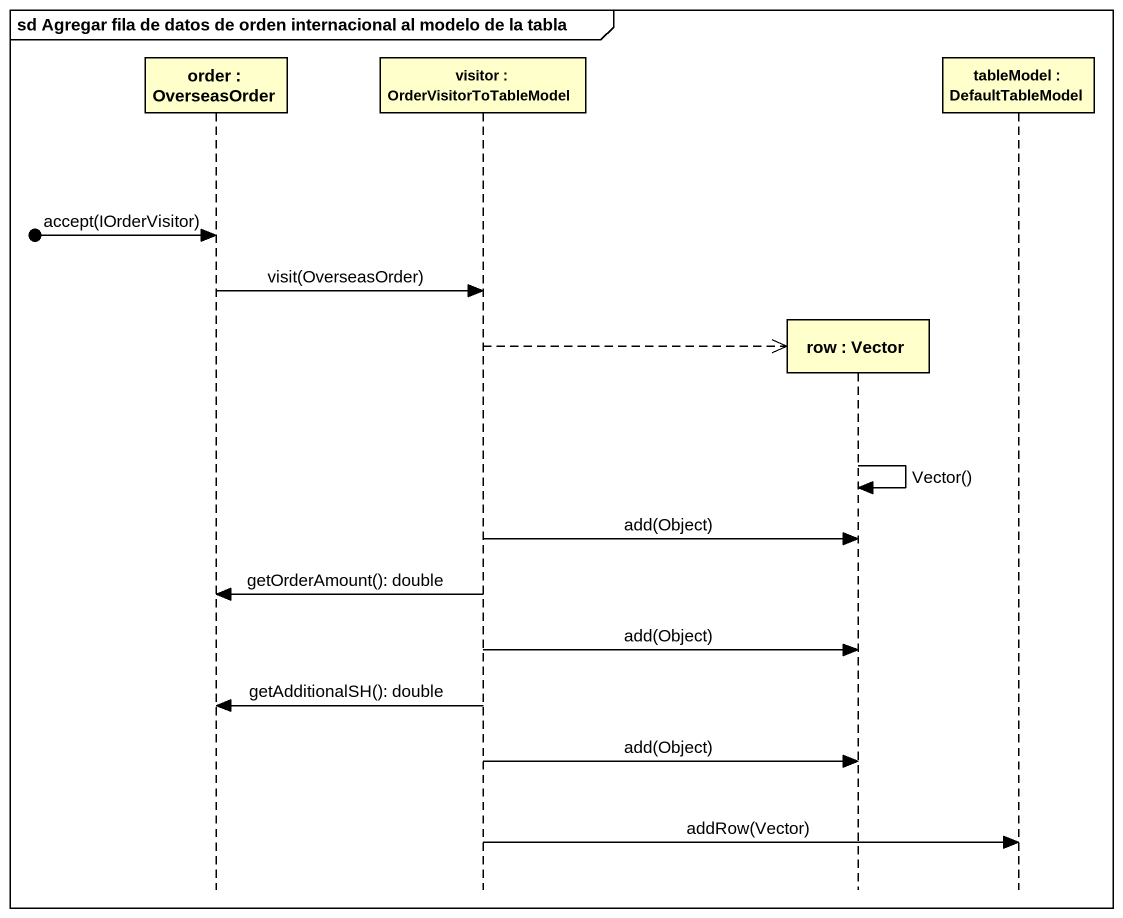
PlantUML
@startuml
mainframe sd Agregar fila de datos de orden internacional al modelo de la tabla
hide footbox
participant "order : OverseasOrder" as order
participant "visitor : OrderVisitorToTableModel" as visitor
participant "row : Vector" as row
participant "tableModel : DefaultTableModel" as tableModel

[o-> order : accept(IOrderVisitor)
order -> visitor : visit(OverseasOrder)
visitor -->> row **
row -> row : Vector()
visitor -> row : add(Object)
visitor -> order : getOrderAmount(): double
visitor -> row : add(Object)
visitor -> order : getAdditionalSH(): double
visitor -> row : add(Object)
visitor -> tableModel : addRow(Vector)
@enduml
